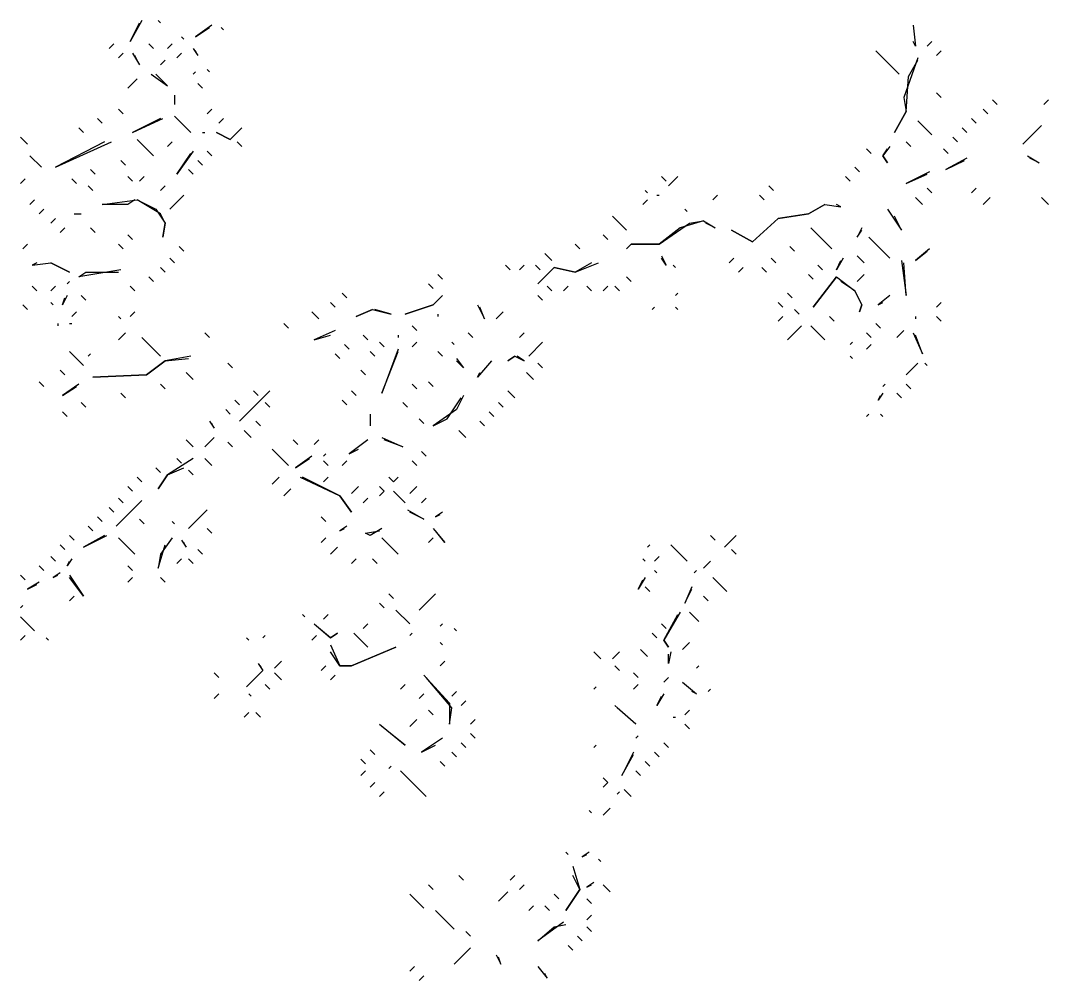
# Model space of a CAD drawing. Extents: x 1 to 2775, y -31 to 2075.
# Drawn here: x 1995.2 to 2068.7, y 1075.2 to 1143.8 of the extents above; entities that cross this region are included whole.
import ezdxf

# ---------------------------------------------------------------- set-up
doc = ezdxf.new("R2010")
doc.units = 0
doc.layers.add('LINEWORK', color=4, linetype='CONTINUOUS')

msp = doc.modelspace()

# ---------------------------------------------------------------- linework, layer by layer
at = {"layer": 'LINEWORK'}
for points in [[(2003.8333, 1143.8333), (2003, 1142.3333), (2003.6667, 1143.6667)], [(2005, 1143.8333), (2005.1667, 1143.6667)], [(2008.8333, 1143.5), (2007.6667, 1142.6667), (2008.6667, 1143.3333)], [(2009.5, 1143.3333), (2009.6667, 1143.1667)], [(2059, 1143.5), (2059.1667, 1142), (2059, 1142.3333)], [(2006.6667, 1142.6667), (2006.8333, 1142.5)], [(2060.3333, 1142.3333), (2060, 1142)], [(2001.8333, 1142.1667), (2001.5, 1141.8333)], [(2002.5, 1141.5), (2002.1667, 1141.1667)], [(2003.1667, 1141.5), (2003.6667, 1140.6667), (2003.3333, 1141.3333)], [(2004.3333, 1142.1667), (2004.6667, 1141.8333)], [(2006, 1142.1667), (2005.6667, 1141.8333)], [(2006.6667, 1141.5), (2006.3333, 1141.1667)], [(2007.5, 1141.8333), (2007.8333, 1141.3333), (2007.6667, 1141.6667)], [(2056.3333, 1141.6667), (2058, 1140)], [(2061, 1141.6667), (2060.6667, 1141.3333)], [(2005.5, 1141), (2005.1667, 1140.6667)], [(2059.3333, 1141.1667), (2058.3333, 1138.3333), (2058.5, 1137.3333), (2057.6667, 1135.8333), (2058.5, 1137.3333), (2058.6667, 1139.8333), (2059.3333, 1141)], [(2004.5, 1140), (2005.6667, 1139.1667), (2004.8333, 1140)], [(2007.6667, 1140.1667), (2007.5, 1140)], [(2008.5, 1140.3333), (2008.6667, 1140.1667)], [(2003.5, 1139.6667), (2002.8333, 1139)], [(2007.8333, 1139.3333), (2008.1667, 1139)], [(2060.6667, 1138.6667), (2061, 1138.3333)], [(2006.1667, 1138.5), (2006.1667, 1137.8333)], [(2064.6667, 1138.1667), (2065, 1137.8333)], [(2068.6667, 1138.1667), (2068.3333, 1137.8333)], [(2002.1667, 1137.5), (2002.5, 1137.1667)], [(2008.8333, 1137.5), (2008.5, 1137.1667)], [(2064, 1137.5), (2064.3333, 1137.1667)], [(2000.6667, 1136.8333), (2001, 1136.5)], [(2005.1667, 1136.8333), (2003.1667, 1135.8333), (2005.3333, 1136.8333)], [(2006.1667, 1137), (2007.3333, 1135.8333)], [(2009.6667, 1136.8333), (2009.3333, 1136.5)], [(2059.3333, 1136.6667), (2060.3333, 1135.6667)], [(2063.1667, 1136.8333), (2063.5, 1136.5)], [(2068.1667, 1136.3333), (2066.8333, 1135)], [(1999.3333, 1136.1667), (1999.6667, 1135.8333)], [(2008.1667, 1135.8333), (2008.3333, 1135.8333)], [(2011, 1136.1667), (2010.1667, 1135.3333), (2009.1667, 1135.8333), (2010.1667, 1135.3333)], [(2062.5, 1136.1667), (2062.8333, 1135.8333)], [(1995.1667, 1135.5), (1995.6667, 1135)], [(2001.1667, 1135.1667), (1997.6667, 1133.3333), (2001.6667, 1135.1667)], [(2003.5, 1135.3333), (2004.6667, 1134.1667)], [(2006, 1135.1667), (2005.6667, 1134.8333)], [(2010.6667, 1135.1667), (2011, 1134.8333)], [(2058.5, 1135.1667), (2058.8333, 1134.8333)], [(2061.8333, 1135.5), (2062.1667, 1135.1667)], [(1995.8333, 1134.1667), (1996.6667, 1133.3333)], [(2007.5, 1134.5), (2006.3333, 1132.8333), (2007.3333, 1134.3333)], [(2008.5, 1134.5), (2008.8333, 1134.1667)], [(2055.6667, 1134.6667), (2056, 1134.3333)], [(2057.3333, 1134.8333), (2056.8333, 1134.1667), (2057.1667, 1133.6667), (2056.8333, 1134.1667), (2057.1667, 1134.6667)], [(2061.1667, 1134.6667), (2061.5, 1134.3333)], [(2067.1667, 1134.1667), (2068, 1133.6667), (2067.3333, 1134)], [(2002.3333, 1133.8333), (2002.6667, 1133.5)], [(2007.8333, 1133.8333), (2008.1667, 1133.5)], [(2062.8333, 1134), (2061.3333, 1133.1667), (2062.6667, 1133.8333)], [(2000.1667, 1133.1667), (2000.5, 1132.8333)], [(2002.8333, 1132.6667), (2003.1667, 1132.3333)], [(2004, 1132.6667), (2003.6667, 1132.3333)], [(2007.1667, 1133.1667), (2007.5, 1132.8333)], [(2041, 1132.6667), (2041.3333, 1132.3333)], [(2042.1667, 1132.6667), (2041.5, 1132)], [(2054.1667, 1132.6667), (2054.5, 1132.3333)], [(2054.8333, 1133.3333), (2055.1667, 1133)], [(2060.1667, 1133), (2058.5, 1132.1667), (2060, 1132.8333)], [(1995.5, 1132.5), (1995.1667, 1132.1667)], [(1998.8333, 1132.5), (1999.1667, 1132.1667)], [(2000, 1132), (2000.3333, 1131.6667)], [(2005.5, 1132), (2005.1667, 1131.6667)], [(2048.6667, 1132), (2049, 1131.6667)], [(2006.8333, 1131.3333), (2005.8333, 1130.3333)], [(2039.8333, 1131.6667), (2040, 1131.5)], [(2040.6667, 1131.3333), (2040.8333, 1131.3333)], [(2045, 1131.3333), (2044.6667, 1131)], [(2048, 1131.3333), (2048.3333, 1131)], [(2059.1667, 1131.1667), (2059.6667, 1130.6667)], [(2060, 1131.8333), (2060.3333, 1131.5)], [(2063.5, 1131.8333), (2063.1667, 1131.5)], [(2064.5, 1131.1667), (2064, 1130.6667)], [(2068.1667, 1131.1667), (2068.6667, 1130.6667)], [(1996.1667, 1131), (1995.8333, 1130.6667)], [(2003.3333, 1131), (2002.8333, 1130.6667), (2001, 1130.6667), (2003.5, 1131), (2004.8333, 1130.3333), (2005.5, 1129.3333), (2005.3333, 1128.3333), (2005.5, 1129.3333), (2005.1667, 1130), (2003.5, 1131)], [(2040, 1131), (2039.6667, 1130.6667)], [(2052.6667, 1130.6667), (2051.5, 1130), (2049.3333, 1129.6667), (2047.5, 1128), (2046, 1128.8333), (2047.5, 1128), (2049.3333, 1129.6667), (2051.5, 1130), (2052.6667, 1130.6667), (2053.8333, 1130.5), (2053.5, 1130.6667)], [(1996.8333, 1130.3333), (1996.5, 1130)], [(1999, 1130), (1999.5, 1130)], [(2037.5, 1129.8333), (2038.5, 1128.8333)], [(2042.6667, 1130.3333), (2042.8333, 1130.1667)], [(2057.1667, 1130.3333), (2058.1667, 1128.8333), (2057.6667, 1129.8333)], [(1997.6667, 1129.6667), (1997.3333, 1129.3333)], [(1998.3333, 1129), (1998, 1128.6667)], [(2000.1667, 1129), (2000.5, 1128.6667)], [(2044, 1129.5), (2042.3333, 1129), (2040.8333, 1127.8333), (2038.8333, 1127.8333), (2038.5, 1127.5), (2038.8333, 1127.8333), (2040.8333, 1127.8333), (2043, 1129.3333), (2044, 1129.5), (2044.8333, 1129), (2044.1667, 1129.3333)], [(2051.6667, 1129), (2053.1667, 1127.5)], [(2055.3333, 1129), (2055, 1128.3333), (2055.3333, 1128.8333)], [(2002.8333, 1128.5), (2003.1667, 1128.1667)], [(2036.8333, 1128.5), (2037.1667, 1128.1667)], [(2055.8333, 1128.3333), (2057.3333, 1126.8333)], [(1995.6667, 1127.8333), (1995.3333, 1127.5)], [(2002.1667, 1127.8333), (2002.5, 1127.5)], [(2006.5, 1127.6667), (2006.8333, 1127.3333)], [(2034.8333, 1127.8333), (2035.1667, 1127.5)], [(2050.1667, 1127.6667), (2050.5, 1127.3333)], [(2060.1667, 1127.5), (2059.1667, 1126.6667), (2060, 1127.3333)], [(2005.8333, 1126.8333), (2006.1667, 1126.5)], [(2032.6667, 1127.1667), (2033.1667, 1126.6667)], [(2041, 1127), (2041.3333, 1126.3333), (2041, 1126.8333)], [(2046.1667, 1126.8333), (2045.8333, 1126.5)], [(2048.8333, 1126.8333), (2049.1667, 1126.5)], [(2054, 1126.8333), (2053.5, 1126), (2053.8333, 1126.6667)], [(2055, 1127), (2055.5, 1126.5)], [(1996.3333, 1126.5), (1996, 1126.3333), (1997.3333, 1126.5), (1998.6667, 1125.8333), (1997.3333, 1126.5)], [(2005.1667, 1126.1667), (2005.5, 1125.8333)], [(2029.8333, 1126.3333), (2030.1667, 1126)], [(2031.1667, 1126.3333), (2030.8333, 1126)], [(2032, 1126.3333), (2032.3333, 1126)], [(2036, 1126.5), (2034.8333, 1125.8333), (2033.3333, 1126.1667), (2032.1667, 1125), (2033.3333, 1126.1667), (2034.8333, 1125.8333), (2036.5, 1126.5)], [(2041.8333, 1126.3333), (2042, 1126.1667)], [(2046.8333, 1126.1667), (2046.5, 1125.8333)], [(2048.1667, 1126.1667), (2048.5, 1125.8333)], [(2052.1667, 1126.3333), (2052.5, 1126)], [(2058.1667, 1126.6667), (2058.5, 1124.1667), (2058.3333, 1126.5)], [(2002.3333, 1126), (1999.3333, 1125.5), (1999.8333, 1125.8333), (2002.1667, 1125.8333)], [(2004.3333, 1125.5), (2004.6667, 1125.1667)], [(2025, 1125.6667), (2025.3333, 1125.3333)], [(2038.5, 1125.5), (2038.8333, 1125.1667)], [(2051.5, 1125.6667), (2051.8333, 1125.3333)], [(2053.5, 1125.5), (2051.8333, 1123.3333), (2053.5, 1125.5), (2054.8333, 1124.5), (2055.3333, 1123.5), (2055.1667, 1123), (2055.3333, 1123.5), (2054.8333, 1124.5), (2053.8333, 1125.1667)], [(2055.5, 1125.6667), (2055, 1125.1667)], [(1996, 1124.8333), (1996.3333, 1124.5)], [(1997.6667, 1124.8333), (1997.3333, 1124.5)], [(1998.6667, 1125.1667), (1998.5, 1125)], [(2003, 1124.8333), (2003.3333, 1124.5)], [(2024.3333, 1125), (2024.6667, 1124.6667)], [(2032.8333, 1124.8333), (2033.1667, 1124.5)], [(2034.3333, 1124.8333), (2034, 1124.5)], [(2035.6667, 1124.8333), (2036, 1124.5)], [(2037.1667, 1124.8333), (2036.8333, 1124.5)], [(2037.6667, 1124.8333), (2038, 1124.5)], [(1998.5, 1124.1667), (1998.1667, 1123.5), (1998.3333, 1124)], [(1999.5, 1124.1667), (1999.8333, 1123.8333)], [(2018.1667, 1124.3333), (2018.5, 1124)], [(2025.3333, 1124.1667), (2024.6667, 1123.5), (2022.6667, 1122.8333), (2024.6667, 1123.5)], [(2032.1667, 1124.1667), (2032.5, 1123.8333)], [(2042.1667, 1124.3333), (2042, 1124.1667)], [(2050, 1124.3333), (2050.3333, 1124)], [(2057.3333, 1124.1667), (2056.5, 1123.5), (2056.8333, 1123.6667)], [(1995.3333, 1123.5), (1995.6667, 1123.1667)], [(1997.3333, 1123.6667), (1997.5, 1123.5)], [(2017.3333, 1123.6667), (2017.6667, 1123.3333)], [(2020.3333, 1123.1667), (2019.1667, 1122.6667), (2020.3333, 1123.1667), (2021.6667, 1122.8333), (2020.5, 1123.1667)], [(2027.8333, 1123.5), (2028.3333, 1122.5), (2028, 1123.3333)], [(2040.5, 1123.3333), (2040.3333, 1123.1667)], [(2042, 1123.3333), (2042.1667, 1123.1667)], [(2049.3333, 1123.6667), (2049.6667, 1123.3333)], [(2050.5, 1123.1667), (2050.8333, 1122.8333)], [(2061, 1123.6667), (2060.6667, 1123.3333)], [(1999.1667, 1123), (1998.8333, 1122.6667)], [(2002.1667, 1122.6667), (2002.3333, 1122.5)], [(2003.3333, 1123), (2003, 1122.6667)], [(2016, 1123), (2016.5, 1122.5)], [(2025, 1122.8333), (2025, 1122.6667)], [(2029.6667, 1123), (2029.1667, 1122.5)], [(2049.6667, 1122.6667), (2049.3333, 1122.3333)], [(2053, 1122.6667), (2053.3333, 1122.3333)], [(2059.1667, 1122.6667), (2059.1667, 1122.5)], [(2060.6667, 1122.6667), (2061, 1122.3333)], [(1997.8333, 1122.1667), (1997.8333, 1122)], [(1998.6667, 1122.1667), (1998.8333, 1122.1667)], [(2014, 1122.1667), (2014.3333, 1121.8333)], [(2017.6667, 1121.6667), (2016.1667, 1121), (2017.3333, 1121.3333)], [(2023.1667, 1122), (2023.5, 1121.6667)], [(2051, 1122), (2050, 1121)], [(2051.6667, 1122), (2052.6667, 1121)], [(2056.3333, 1122.1667), (2056.6667, 1121.8333)], [(2058.3333, 1121.6667), (2057.8333, 1121.1667)], [(2002.6667, 1121.5), (2002.1667, 1121)], [(2003.8333, 1121.1667), (2005.1667, 1119.8333)], [(2008.3333, 1121.5), (2008.6667, 1121.1667)], [(2019.6667, 1121.3333), (2020, 1121)], [(2022.1667, 1121.3333), (2022.1667, 1121.1667)], [(2027.1667, 1121.5), (2027.5, 1121.1667)], [(2031.1667, 1121.5), (2030.8333, 1121.1667)], [(2055.6667, 1121.5), (2056, 1121.1667)], [(2059, 1121.5), (2059.6667, 1120), (2059.1667, 1121.3333)], [(1998.6667, 1120.1667), (1999.6667, 1119.1667)], [(2018.3333, 1120.6667), (2018.6667, 1120.3333)], [(2020.1667, 1120.1667), (2020.5, 1119.8333)], [(2020.8333, 1120.8333), (2021.1667, 1120.5)], [(2022.1667, 1120.3333), (2021, 1117.1667), (2022.1667, 1120.1667)], [(2023.5, 1120.8333), (2023.1667, 1120.5)], [(2025, 1120.1667), (2025.3333, 1119.8333)], [(2026, 1120.8333), (2026.1667, 1120.6667)], [(2032.5, 1120.8333), (2031.5, 1119.8333)], [(2054.6667, 1120.8333), (2054.5, 1120.6667)], [(2056, 1120.6667), (2055.6667, 1120.3333)], [(2000.1667, 1120), (2000, 1119.8333)], [(2007.3333, 1119.8333), (2005.5, 1119.5), (2004.1667, 1118.5), (2000.3333, 1118.3333), (2004.1667, 1118.5), (2005.5, 1119.5), (2007.1667, 1119.6667)], [(2017.6667, 1120), (2018, 1119.6667)], [(2026.3333, 1119.6667), (2026.8333, 1119), (2026.3333, 1119.5)], [(2028.8333, 1119.5), (2027.8333, 1118.3333), (2028, 1118.6667)], [(2030.5, 1119.8333), (2030, 1119.5), (2030.5, 1119.8333), (2031.1667, 1119.5), (2030.6667, 1119.8333)], [(2054.5, 1119.8333), (2054.6667, 1119.6667)], [(1998, 1118.8333), (1998.3333, 1118.5)], [(2010, 1119.3333), (2010.3333, 1119)], [(2019.5, 1118.8333), (2019.8333, 1118.5)], [(2032.1667, 1119.3333), (2032.5, 1119)], [(2059.3333, 1119.3333), (2058.5, 1118.5)], [(2059.8333, 1119.3333), (2060, 1119.1667)], [(1996.5, 1118), (1996.8333, 1117.6667)], [(2007, 1118.6667), (2007.5, 1118.1667)], [(2024.3333, 1118), (2024.6667, 1117.6667)], [(2031.3333, 1118.6667), (2031.8333, 1118.1667)], [(1999.3333, 1117.8333), (1998.1667, 1117), (1999.1667, 1117.6667)], [(2005.1667, 1117.8333), (2005.5, 1117.5)], [(2013, 1117.3333), (2010.8333, 1115.1667)], [(2011.8333, 1117.3333), (2012.1667, 1117)], [(2018.8333, 1117.3333), (2019.1667, 1117)], [(2023.1667, 1117.8333), (2023.5, 1117.5)], [(2030, 1117.3333), (2030.5, 1116.8333)], [(2057, 1117.8333), (2056.8333, 1117.6667)], [(2058.5, 1117.8333), (2058.8333, 1117.5)], [(1999.5, 1116.5), (1999.8333, 1116.1667)], [(2002.3333, 1117.1667), (2002.6667, 1116.8333)], [(2010.5, 1116.6667), (2010.8333, 1116.3333)], [(2012.6667, 1116.5), (2013, 1116.1667)], [(2018.1667, 1116.6667), (2018.5, 1116.3333)], [(2022.5, 1116.5), (2022.8333, 1116.1667)], [(2026.8333, 1117), (2026.3333, 1116), (2024.6667, 1114.8333), (2025.6667, 1115.3333), (2026.6667, 1116.8333)], [(2029.3333, 1116.5), (2029.6667, 1116.1667)], [(2056.8333, 1117.1667), (2056.5, 1116.6667), (2056.6667, 1117)], [(2057.8333, 1117.1667), (2058.1667, 1116.8333)], [(1998.1667, 1115.8333), (1998.5, 1115.5)], [(2009.8333, 1116), (2010.1667, 1115.6667)], [(2028.6667, 1115.8333), (2029, 1115.5)], [(2008.6667, 1115.1667), (2009, 1114.6667), (2008.8333, 1115)], [(2012, 1115.1667), (2012.3333, 1114.8333)], [(2020.1667, 1115.6667), (2020.1667, 1114.8333)], [(2023.6667, 1115.3333), (2024, 1115)], [(2028, 1115.1667), (2028.3333, 1114.8333)], [(2055.8333, 1115.6667), (2055.6667, 1115.5)], [(2056.6667, 1115.6667), (2056.8333, 1115.5)], [(2011.1667, 1114.5), (2011.6667, 1114)], [(2026.5, 1114.5), (2027, 1114)], [(2007, 1113.8333), (2007.5, 1113.3333)], [(2009, 1114), (2008.3333, 1113.3333)], [(2010, 1113.6667), (2010.3333, 1113.3333)], [(2014.6667, 1113.8333), (2015, 1113.5)], [(2016.5, 1113.8333), (2016.1667, 1113.5)], [(2020, 1113.8333), (2018.6667, 1112.8333), (2019.3333, 1113.1667)], [(2021, 1114), (2022.5, 1113.3333), (2021.1667, 1113.8333)], [(2013.1667, 1113.1667), (2014.3333, 1112)], [(2017, 1112.8333), (2016.8333, 1112.6667)], [(2023.8333, 1113), (2024.1667, 1112.6667)], [(2007.5, 1112.5), (2005.6667, 1111.3333), (2005, 1110.3333), (2005.6667, 1111.3333), (2006.8333, 1111.8333)], [(2006.3333, 1112.5), (2006.6667, 1112.1667)], [(2008.3333, 1112.5), (2008.8333, 1112)], [(2016, 1112.6667), (2014.8333, 1111.8333), (2015.8333, 1112.5)], [(2016.8333, 1112.3333), (2017.1667, 1112)], [(2018.5, 1112.3333), (2018.1667, 1112)], [(2023.1667, 1112.3333), (2023.5, 1112)], [(2004.8333, 1111.8333), (2005.1667, 1111.5)], [(2007.1667, 1111.6667), (2007.5, 1111.3333)], [(2003.5, 1111.1667), (2003.8333, 1110.8333)], [(2013.6667, 1111.1667), (2013.1667, 1110.6667)], [(2015.1667, 1111.1667), (2018, 1109.8333), (2018.8333, 1108.6667), (2018, 1109.8333), (2015.3333, 1111.1667)], [(2017.1667, 1111.1667), (2016.8333, 1110.8333)], [(2021.5, 1111.1667), (2021.8333, 1110.8333), (2022.1667, 1111.1667), (2021.8333, 1110.8333)], [(2002.8333, 1110.5), (2003.1667, 1110.1667)], [(2014.5, 1110.3333), (2014, 1109.8333)], [(2019.3333, 1110.5), (2018.8333, 1110)], [(2020.8333, 1110.5), (2021.1667, 1110.1667), (2020.8333, 1109.8333), (2021.1667, 1110.1667)], [(2021.8333, 1110.1667), (2022.6667, 1109.3333)], [(2023.5, 1110.5), (2023, 1110)], [(2003.8333, 1109.5), (2002, 1107.6667)], [(2002.1667, 1109.6667), (2002.5, 1109.3333)], [(2020, 1109.6667), (2019.6667, 1109.3333)], [(2024.1667, 1109.6667), (2023.8333, 1109.3333)], [(2001.5, 1109), (2001.8333, 1108.6667)], [(2008.5, 1108.8333), (2007.1667, 1107.5), (2008.3333, 1108.6667)], [(2022.8333, 1108.8333), (2024, 1108.1667), (2023, 1108.6667)], [(2025.3333, 1108.6667), (2024.8333, 1108.3333), (2025.1667, 1108.5)], [(2000, 1107.6667), (2000.3333, 1107.3333)], [(2000.6667, 1108.3333), (2001, 1108)], [(2003.6667, 1108.1667), (2004, 1107.8333)], [(2006, 1108), (2006.1667, 1107.8333)], [(2016.6667, 1108.3333), (2017, 1108)], [(2018.5, 1107.6667), (2018, 1107.3333), (2018.3333, 1107.5)], [(1998.6667, 1107), (1999, 1106.6667)], [(2001.1667, 1107), (1999.6667, 1106.1667), (2001.3333, 1107)], [(2008.5, 1107.5), (2008.8333, 1107.1667)], [(2021, 1107.5), (2020.1667, 1107), (2019.8333, 1107.1667), (2020.8333, 1107.3333)], [(2024.6667, 1107.5), (2025.5, 1106.5), (2024.8333, 1107.3333)], [(2044.5, 1107), (2044.8333, 1106.6667)], [(2046.3333, 1107), (2045.5, 1106.1667)], [(1998, 1106.3333), (1998.3333, 1106)], [(2002.1667, 1106.8333), (2003.3333, 1105.6667)], [(2006, 1106.8333), (2005.1667, 1105.6667), (2005, 1104.6667), (2005.5, 1106.3333)], [(2006.6667, 1106.6667), (2007, 1106.1667), (2006.8333, 1106.5)], [(2017, 1106.8333), (2016.6667, 1106.5)], [(2021, 1106.8333), (2022.1667, 1105.6667)], [(2024.6667, 1106.8333), (2024.3333, 1106.5)], [(2040.1667, 1106.3333), (2040, 1106.1667)], [(2041.6667, 1106.3333), (2042.8333, 1105.1667)], [(1997.3333, 1105.5), (1997.6667, 1105.1667)], [(2007.8333, 1106), (2008.1667, 1105.6667)], [(2017.8333, 1106.1667), (2017.3333, 1105.6667)], [(2040.8333, 1105.5), (2040.5, 1105.1667)], [(2046, 1106), (2046.3333, 1105.6667)], [(1996.5, 1104.8333), (1996.8333, 1104.5)], [(1998.8333, 1105.3333), (1998.5, 1104.8333), (1998.6667, 1105.1667)], [(2002.8333, 1104.8333), (2003.1667, 1104.5)], [(2006.6667, 1105.3333), (2006.3333, 1105)], [(2007.1667, 1105.3333), (2007.5, 1105)], [(2019.1667, 1105.3333), (2018.8333, 1105)], [(2020.3333, 1105.3333), (2020.6667, 1105)], [(2039.6667, 1105.3333), (2039.8333, 1105.1667)], [(2044.5, 1105.1667), (2044, 1104.6667)], [(1995.1667, 1104.1667), (1995.5, 1103.8333)], [(1998, 1104.3333), (1997.5, 1104), (1997.8333, 1104.1667)], [(1998.6667, 1104.1667), (1999.6667, 1102.6667), (1998.6667, 1104)], [(2003.1667, 1104), (2002.8333, 1103.6667)], [(2005.1667, 1104), (2005.5, 1103.6667)], [(2039.8333, 1104), (2039.3333, 1103.1667), (2039.6667, 1103.8333)], [(2040.5, 1104.5), (2040.6667, 1104.3333)], [(2043.5, 1104.5), (2043.3333, 1104.3333)], [(2044.6667, 1104), (2045.6667, 1103)], [(1996.5, 1103.6667), (1995.6667, 1103.1667), (1996.3333, 1103.5)], [(2039.8333, 1103.3333), (2040.1667, 1103)], [(2043.1667, 1103.3333), (2042.6667, 1102.1667), (2043.1667, 1103.1667)], [(1999, 1102.6667), (1998.6667, 1102.3333)], [(2021.5, 1102.8333), (2021.8333, 1102.5)], [(2024.8333, 1102.8333), (2023.6667, 1101.6667)], [(2044, 1102.6667), (2044.3333, 1102.3333)], [(1995.3333, 1102), (1995.1667, 1101.8333)], [(2020.8333, 1102.1667), (2021.1667, 1101.8333)], [(1995.1667, 1101.1667), (1996.1667, 1100.1667), (1995.3333, 1101)], [(2015.3333, 1101.3333), (2015.5, 1101.1667)], [(2017.1667, 1101.3333), (2016.8333, 1101)], [(2022, 1101.6667), (2023, 1100.6667)], [(2042.3333, 1101.5), (2041.1667, 1099.5), (2041.5, 1099), (2041.1667, 1099.5), (2042.1667, 1101.3333)], [(2043, 1101.5), (2043.6667, 1100.8333)], [(2016.1667, 1100.6667), (2017.3333, 1099.6667), (2017.8333, 1100), (2017.3333, 1099.6667), (2016.3333, 1100.5)], [(2020, 1100.6667), (2019.6667, 1100.3333)], [(2025.3333, 1100.6667), (2025.1667, 1100.5)], [(2026.1667, 1100.3333), (2026.3333, 1100.1667)], [(2041, 1100.6667), (2041.3333, 1100.3333)], [(1995.5, 1099.8333), (1995.1667, 1099.5)], [(1997, 1099.6667), (1997.1667, 1099.5)], [(2011.3333, 1099.6667), (2011.5, 1099.5)], [(2012.6667, 1099.8333), (2012.5, 1099.6667)], [(2016.3333, 1099.8333), (2016, 1099.5)], [(2019, 1100), (2020, 1099), (2019.1667, 1099.8333)], [(2023.1667, 1100), (2023, 1099.8333)], [(2040.3333, 1100), (2040.6667, 1099.6667)], [(2017.3333, 1099.1667), (2018, 1097.6667), (2018.8333, 1097.6667), (2022, 1099), (2018.8333, 1097.6667), (2018, 1097.6667), (2017.3333, 1098.6667)], [(2025.1667, 1099.3333), (2025.3333, 1099.1667)], [(2039.5, 1098.8333), (2040, 1098.3333)], [(2043, 1099.3333), (2042.5, 1098.8333)], [(2036.1667, 1098.6667), (2036.6667, 1098.1667)], [(2038, 1098.6667), (2037.5, 1098.1667)], [(2041.6667, 1098.6667), (2041.5, 1097.8333), (2041.5, 1098.5)], [(2012.1667, 1097.8333), (2012.5, 1097.3333), (2011.3333, 1096.1667), (2012.5, 1097.3333), (2012.3333, 1097.6667)], [(2013.8333, 1098), (2013.3333, 1097.5)], [(2017, 1097.6667), (2016.6667, 1097.3333)], [(2025.5, 1098), (2025.1667, 1097.6667)], [(2037.6667, 1097.6667), (2038, 1097.3333)], [(2043.6667, 1097.6667), (2043.5, 1097.5)], [(2009, 1097.1667), (2009.3333, 1096.8333)], [(2013.3333, 1097.1667), (2013.8333, 1096.6667)], [(2017.6667, 1097), (2017.3333, 1096.6667)], [(2024, 1097), (2025.8333, 1095), (2025.8333, 1093.5), (2026, 1094.6667), (2024.1667, 1096.8333)], [(2039, 1097.1667), (2039.3333, 1096.8333)], [(2041.5, 1096.8333), (2041.1667, 1096.5)], [(2012.6667, 1096.3333), (2013, 1096)], [(2022.6667, 1096.3333), (2022.3333, 1096)], [(2036.3333, 1096.1667), (2036.1667, 1096)], [(2039.3333, 1096.3333), (2039, 1096)], [(2042.5, 1096.5), (2043.5, 1095.6667), (2043.1667, 1095.8333)], [(2044.5, 1096), (2044.3333, 1095.8333)], [(2009.3333, 1095.6667), (2009, 1095.3333)], [(2011.5, 1095.6667), (2011.6667, 1095.5)], [(2024, 1095.6667), (2023.6667, 1095.3333)], [(2026.3333, 1095.8333), (2026, 1095.5)], [(2027, 1095.1667), (2026.6667, 1094.8333)], [(2041.1667, 1095.6667), (2040.6667, 1094.8333), (2041, 1095.5)], [(2024.3333, 1094.5), (2024.6667, 1094.1667)], [(2037.6667, 1094.8333), (2039.1667, 1093.5), (2037.8333, 1094.6667)], [(2043, 1094.5), (2042.6667, 1094.1667)], [(2011.5, 1094.3333), (2011.1667, 1094)], [(2012, 1094.3333), (2012.3333, 1094)], [(2023.5, 1093.8333), (2023, 1093.3333)], [(2027.6667, 1093.8333), (2027.3333, 1093.5)], [(2041.8333, 1094), (2042, 1094)], [(2020.8333, 1093.5), (2022.6667, 1092), (2021, 1093.3333)], [(2042.6667, 1093.5), (2043, 1093.1667)], [(2025.3333, 1092.5), (2023.8333, 1091.5), (2024.8333, 1092)], [(2027.3333, 1092.8333), (2027.6667, 1092.5)], [(2039.3333, 1092.6667), (2039.1667, 1092.5)], [(2020.1667, 1091.6667), (2020.5, 1091.3333)], [(2026, 1091.5), (2026.3333, 1091.1667)], [(2026.6667, 1092.1667), (2027, 1091.8333)], [(2036.3333, 1092), (2036.1667, 1091.8333)], [(2039, 1091.5), (2038.1667, 1089.8333), (2039, 1091.3333)], [(2040.5, 1091.5), (2040.8333, 1091.1667)], [(2041.1667, 1092.1667), (2041.5, 1091.8333)], [(2019.5, 1091), (2019.8333, 1090.6667)], [(2025.1667, 1090.8333), (2025.5, 1090.5)], [(2039.8333, 1090.8333), (2040.1667, 1090.5)], [(2019.8333, 1090.1667), (2019.5, 1089.8333)], [(2021.6667, 1090.5), (2021.5, 1090.3333)], [(2022.3333, 1090.1667), (2024.1667, 1088.3333)], [(2039.1667, 1090.1667), (2039.5, 1089.8333)], [(2020.5, 1089.3333), (2020.1667, 1089)], [(2036.8333, 1089.6667), (2037.1667, 1089.3333), (2036.8333, 1089), (2037.1667, 1089.3333)], [(2021.1667, 1088.6667), (2020.8333, 1088.3333)], [(2038, 1088.6667), (2037.8333, 1088.5)], [(2038.3333, 1088.8333), (2038.8333, 1088.3333)], [(2035.8333, 1087.3333), (2036, 1087.1667)], [(2037.3333, 1087.5), (2036.8333, 1087)], [(2034.1667, 1084.3333), (2034.3333, 1084.1667)], [(2035.8333, 1084.3333), (2035.3333, 1084), (2035.6667, 1084.1667)], [(2036.5, 1083.8333), (2036.6667, 1083.6667)], [(2026.5, 1082.6667), (2026.8333, 1082.3333)], [(2030.5, 1082.6667), (2030.1667, 1082.3333)], [(2034.6667, 1083.3333), (2035.1667, 1081.6667), (2034.1667, 1080.1667), (2035.1667, 1081.6667), (2034.6667, 1082.6667)], [(2024.3333, 1082), (2024.6667, 1081.6667)], [(2031.1667, 1082), (2030.8333, 1081.6667)], [(2036.1667, 1082.1667), (2035.6667, 1081.8333), (2036, 1082)], [(2036.8333, 1082), (2037.3333, 1081.5)], [(2023, 1081.3333), (2024, 1080.3333)], [(2030, 1081.5), (2029.3333, 1080.8333)], [(2033.3333, 1081.3333), (2033.6667, 1081)], [(2031.8333, 1080.5), (2031.5, 1080.1667)], [(2032.6667, 1080.5), (2033, 1080.1667)], [(2035.6667, 1081), (2036, 1080.6667)], [(2024.8333, 1080.1667), (2026.1667, 1078.8333)], [(2036, 1079.8333), (2035.6667, 1079.5)], [(2034, 1079.3333), (2032.1667, 1078), (2033.3333, 1079), (2034.1667, 1079.1667)], [(2035.6667, 1079), (2036, 1078.6667)], [(2027, 1078.6667), (2027.3333, 1078.3333)], [(2035, 1078.3333), (2035.3333, 1078)], [(2034.3333, 1077.6667), (2034.6667, 1077.3333)], [(2027.3333, 1077.5), (2026.1667, 1076.3333)], [(2029.1667, 1077), (2029.5, 1076.3333), (2029.3333, 1076.8333)], [(2023.3333, 1076.1667), (2023, 1075.8333)], [(2032.1667, 1076.1667), (2032.8333, 1075.3333), (2032.6667, 1075.6667)], [(2024, 1075.5), (2023.6667, 1075.1667)]]:
    msp.add_lwpolyline(points, dxfattribs=at)

doc.saveas('drawing.dxf')
